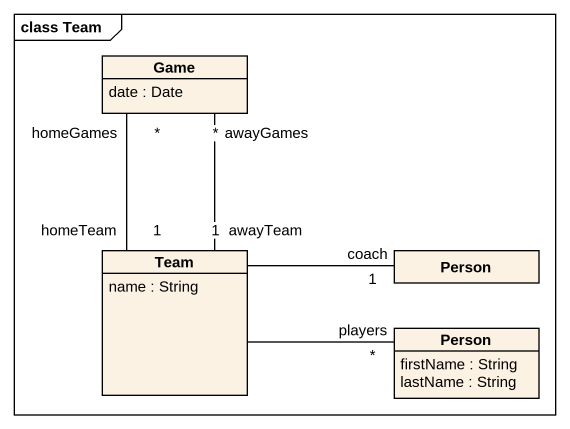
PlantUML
@startuml
mainframe class Team
hide circle
hide empty members
class Game {
  date : Date
}
class Team {
  name : String
}
class "Person" as Person_
class "Person" as Person__2 {
  firstName : String
  lastName : String
}
Game "*\nawayGames" -- "awayTeam\n1" Team
Team "homeTeam\n1" -up- "*\nhomeGames" Game
Team -right- "1\ncoach" Person_
Team -right- "*\nplayers" Person__2
@enduml
